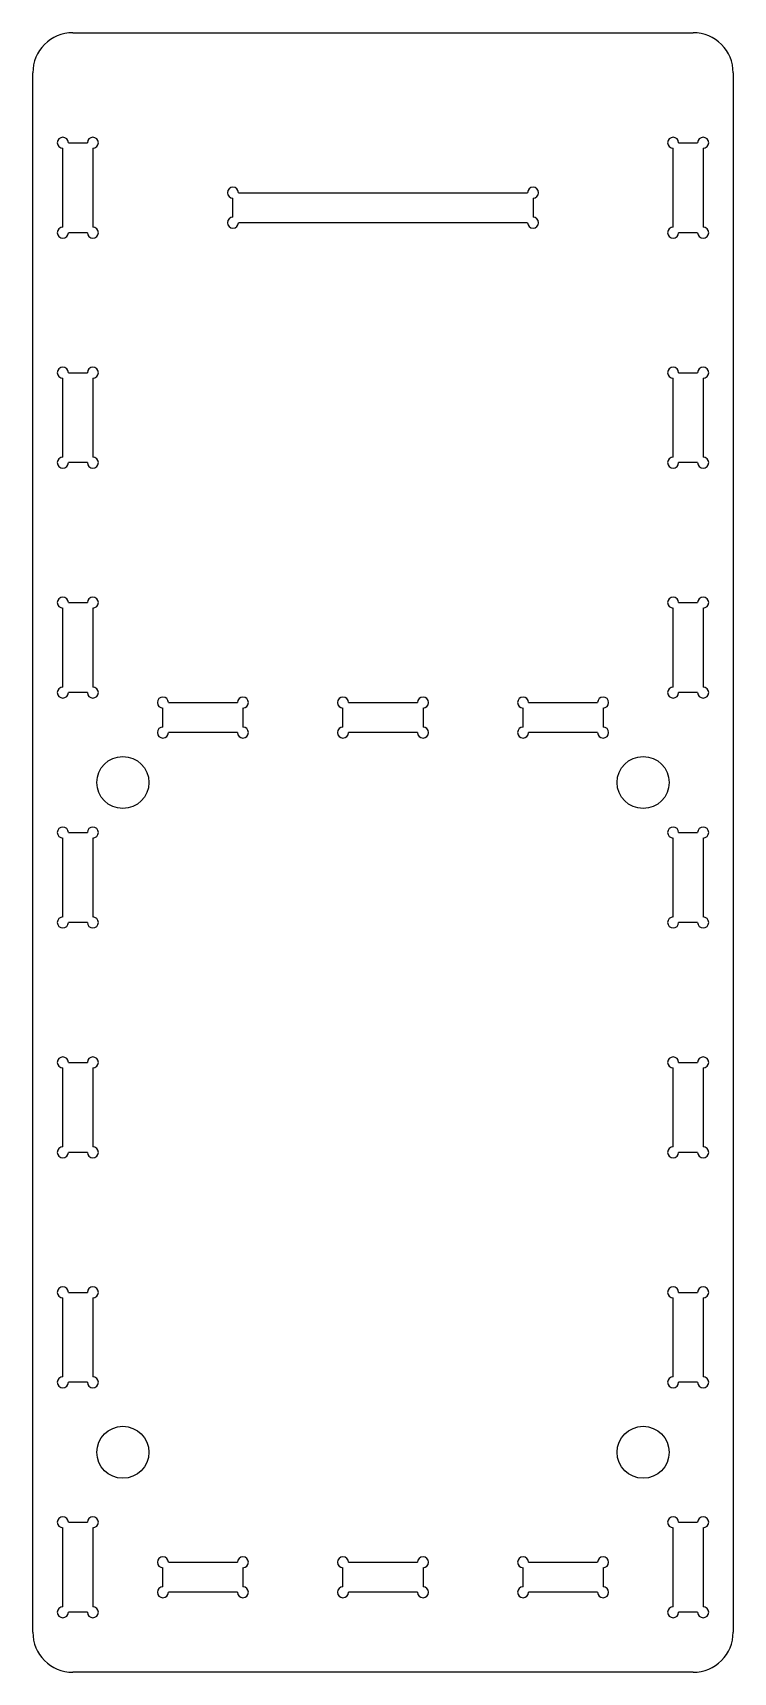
# Model space of a CAD drawing. Header units: millimetres. Extents: x -35 to 35, y -8 to 156.
import ezdxf

# ---------------------------------------------------------------- set-up
doc = ezdxf.new("R2010")
doc.units = ezdxf.units.MM

msp = doc.modelspace()

# ---------------------------------------------------------------- linework, layer by layer
for p, q in [((-31, 156), (31, 156)), ((-35, -4), (-35, 152)), ((35, 152), (35, -4)), ((-32, 136.55), (-32, 144.45)), ((-31.45, 145), (-29.55, 145)), ((-29, 144.45), (-29, 136.55)), ((29, 136.55), (29, 144.45)), ((29.55, 145), (31.45, 145)), ((32, 144.45), (32, 136.55)), ((-15, 137.55), (-15, 139.45)), ((-14.45, 140), (14.45, 140)), ((15, 139.45), (15, 137.55)), ((14.45, 137), (-14.45, 137)), ((-29.55, 136), (-31.45, 136)), ((31.45, 136), (29.55, 136)), ((-32, 113.55), (-32, 121.45)), ((-31.45, 122), (-29.55, 122)), ((-29, 121.45), (-29, 113.55)), ((29, 113.55), (29, 121.45)), ((29.55, 122), (31.45, 122)), ((32, 121.45), (32, 113.55)), ((-29.55, 113), (-31.45, 113)), ((31.45, 113), (29.55, 113)), ((-32, 90.55), (-32, 98.45)), ((-31.45, 99), (-29.55, 99)), ((-29, 98.45), (-29, 90.55)), ((29, 90.55), (29, 98.45)), ((29.55, 99), (31.45, 99)), ((32, 98.45), (32, 90.55)), ((-29.55, 90), (-31.45, 90)), ((-21.45, 89), (-14.55, 89)), ((-3.45, 89), (3.45, 89)), ((14.55, 89), (21.45, 89)), ((31.45, 90), (29.55, 90)), ((-22, 86.55), (-22, 88.45)), ((-14, 88.45), (-14, 86.55)), ((-4, 86.55), (-4, 88.45)), ((4, 88.45), (4, 86.55)), ((14, 86.55), (14, 88.45)), ((22, 88.45), (22, 86.55)), ((-14.55, 86), (-21.45, 86)), ((3.45, 86), (-3.45, 86)), ((21.45, 86), (14.55, 86)), ((-32, 67.55), (-32, 75.45)), ((-31.45, 76), (-29.55, 76)), ((-29, 75.45), (-29, 67.55)), ((29, 67.55), (29, 75.45)), ((29.55, 76), (31.45, 76)), ((32, 75.45), (32, 67.55)), ((-29.55, 67), (-31.45, 67)), ((31.45, 67), (29.55, 67)), ((-31.45, 53), (-29.55, 53)), ((29.55, 53), (31.45, 53)), ((-32, 44.55), (-32, 52.45)), ((-29, 52.45), (-29, 44.55)), ((29, 44.55), (29, 52.45)), ((32, 52.45), (32, 44.55)), ((-29.55, 44), (-31.45, 44)), ((31.45, 44), (29.55, 44)), ((-31.45, 30), (-29.55, 30)), ((29.55, 30), (31.45, 30)), ((-32, 21.55), (-32, 29.45)), ((-29, 29.45), (-29, 21.55)), ((29, 21.55), (29, 29.45)), ((32, 29.45), (32, 21.55)), ((-29.55, 21), (-31.45, 21)), ((31.45, 21), (29.55, 21)), ((-31.45, 7), (-29.55, 7)), ((29.55, 7), (31.45, 7)), ((-32, -1.45), (-32, 6.45)), ((-29, 6.45), (-29, -1.45)), ((29, -1.45), (29, 6.45)), ((32, 6.45), (32, -1.45)), ((-22, 0.55), (-22, 2.45)), ((-21.45, 3), (-14.55, 3)), ((-14, 2.45), (-14, 0.55)), ((-4, 0.55), (-4, 2.45)), ((-3.45, 3), (3.45, 3)), ((4, 2.45), (4, 0.55)), ((14, 0.55), (14, 2.45)), ((14.55, 3), (21.45, 3)), ((22, 2.45), (22, 0.55)), ((-14.55, 0), (-21.45, 0)), ((3.45, 0), (-3.45, 0)), ((21.45, 0), (14.55, 0)), ((-29.55, -2), (-31.45, -2)), ((31.45, -2), (29.55, -2)), ((31, -8), (-31, -8))]:
    msp.add_line(p, q)
for centre in [(-26, 81), (26, 81), (-26, 14), (26, 14)]:
    msp.add_circle(centre, 2.6)
for centre, radius, start, end in [((-31, 152), 4, 90, 180), ((31, 152), 4, 0, 90), ((-32, 145), 0.55, 0, 270), ((-29, 145), 0.55, 0, 180), ((-29, 145), 0.55, 270, 360), ((29, 145), 0.55, 0, 270), ((32, 145), 0.55, 0, 180), ((32, 145), 0.55, 270, 360), ((-15, 140), 0.55, 0, 270), ((15, 140), 0.55, 0, 180), ((15, 140), 0.55, 270, 360), ((-32, 136), 0.55, 90, 360), ((-29, 136), 0.55, 0, 90), ((-15, 137), 0.55, 90, 360), ((15, 137), 0.55, 180, 360), ((15, 137), 0.55, 0, 90), ((29, 136), 0.55, 90, 360), ((32, 136), 0.55, 0, 90), ((-29, 136), 0.55, 180, 360), ((32, 136), 0.55, 180, 360), ((-32, 122), 0.55, 0, 270), ((-29, 122), 0.55, 0, 180), ((-29, 122), 0.55, 270, 360), ((29, 122), 0.55, 0, 270), ((32, 122), 0.55, 0, 180), ((32, 122), 0.55, 270, 360), ((-32, 113), 0.55, 90, 360), ((-29, 113), 0.55, 0, 90), ((29, 113), 0.55, 90, 360), ((32, 113), 0.55, 0, 90), ((-29, 113), 0.55, 180, 360), ((32, 113), 0.55, 180, 360), ((-32, 99), 0.55, 0, 270), ((-29, 99), 0.55, 0, 180), ((-29, 99), 0.55, 270, 360), ((29, 99), 0.55, 0, 270), ((32, 99), 0.55, 0, 180), ((32, 99), 0.55, 270, 360), ((-32, 90), 0.55, 90, 360), ((-29, 90), 0.55, 0, 90), ((29, 90), 0.55, 90, 360), ((32, 90), 0.55, 0, 90), ((-29, 90), 0.55, 180, 360), ((-22, 89), 0.55, 0, 270), ((-14, 89), 0.55, 0, 180), ((-14, 89), 0.55, 270, 360), ((-4, 89), 0.55, 0, 270), ((4, 89), 0.55, 0, 180), ((4, 89), 0.55, 270, 360), ((14, 89), 0.55, 0, 270), ((22, 89), 0.55, 0, 180), ((22, 89), 0.55, 270, 360), ((32, 90), 0.55, 180, 360), ((-22, 86), 0.55, 90, 360), ((-14, 86), 0.55, 180, 360), ((-14, 86), 0.55, 0, 90), ((-4, 86), 0.55, 90, 360), ((4, 86), 0.55, 180, 360), ((4, 86), 0.55, 0, 90), ((14, 86), 0.55, 90, 360), ((22, 86), 0.55, 180, 360), ((22, 86), 0.55, 0, 90), ((-32, 76), 0.55, 0, 270), ((-29, 76), 0.55, 0, 180), ((-29, 76), 0.55, 270, 360), ((29, 76), 0.55, 0, 270), ((32, 76), 0.55, 0, 180), ((32, 76), 0.55, 270, 360), ((-32, 67), 0.55, 90, 360), ((-29, 67), 0.55, 0, 90), ((29, 67), 0.55, 90, 360), ((32, 67), 0.55, 0, 90), ((-29, 67), 0.55, 180, 360), ((32, 67), 0.55, 180, 360), ((-32, 53), 0.55, 0, 270), ((-29, 53), 0.55, 0, 180), ((-29, 53), 0.55, 270, 360), ((29, 53), 0.55, 0, 270), ((32, 53), 0.55, 0, 180), ((32, 53), 0.55, 270, 360), ((-32, 44), 0.55, 90, 360), ((-29, 44), 0.55, 0, 90), ((29, 44), 0.55, 90, 360), ((32, 44), 0.55, 0, 90), ((-29, 44), 0.55, 180, 360), ((32, 44), 0.55, 180, 360), ((-32, 30), 0.55, 0, 270), ((-29, 30), 0.55, 0, 180), ((-29, 30), 0.55, 270, 360), ((29, 30), 0.55, 0, 270), ((32, 30), 0.55, 0, 180), ((32, 30), 0.55, 270, 360), ((-32, 21), 0.55, 90, 360), ((-29, 21), 0.55, 0, 90), ((29, 21), 0.55, 90, 360), ((32, 21), 0.55, 0, 90), ((-29, 21), 0.55, 180, 360), ((32, 21), 0.55, 180, 360), ((-32, 7), 0.55, 0, 270), ((-29, 7), 0.55, 0, 180), ((-29, 7), 0.55, 270, 360), ((29, 7), 0.55, 0, 270), ((32, 7), 0.55, 0, 180), ((32, 7), 0.55, 270, 360), ((-22, 3), 0.55, 0, 270), ((-14, 3), 0.55, 0, 180), ((-4, 3), 0.55, 0, 270), ((4, 3), 0.55, 0, 180), ((14, 3), 0.55, 0, 270), ((22, 3), 0.55, 0, 180), ((-14, 3), 0.55, 270, 360), ((4, 3), 0.55, 270, 360), ((22, 3), 0.55, 270, 360), ((-22, 0), 0.55, 90, 360), ((-14, 0), 0.55, 180, 360), ((-14, 0), 0.55, 0, 90), ((-4, 0), 0.55, 90, 360), ((4, 0), 0.55, 180, 360), ((4, 0), 0.55, 0, 90), ((14, 0), 0.55, 90, 360), ((22, 0), 0.55, 180, 360), ((22, 0), 0.55, 0, 90), ((-32, -2), 0.55, 90, 360), ((-29, -2), 0.55, 0, 90), ((29, -2), 0.55, 90, 360), ((32, -2), 0.55, 0, 90), ((-29, -2), 0.55, 180, 360), ((32, -2), 0.55, 180, 360), ((-31, -4), 4, -180, -90), ((31, -4), 4, -90, 0)]:
    msp.add_arc(centre, radius, start, end)

doc.saveas('drawing.dxf')
